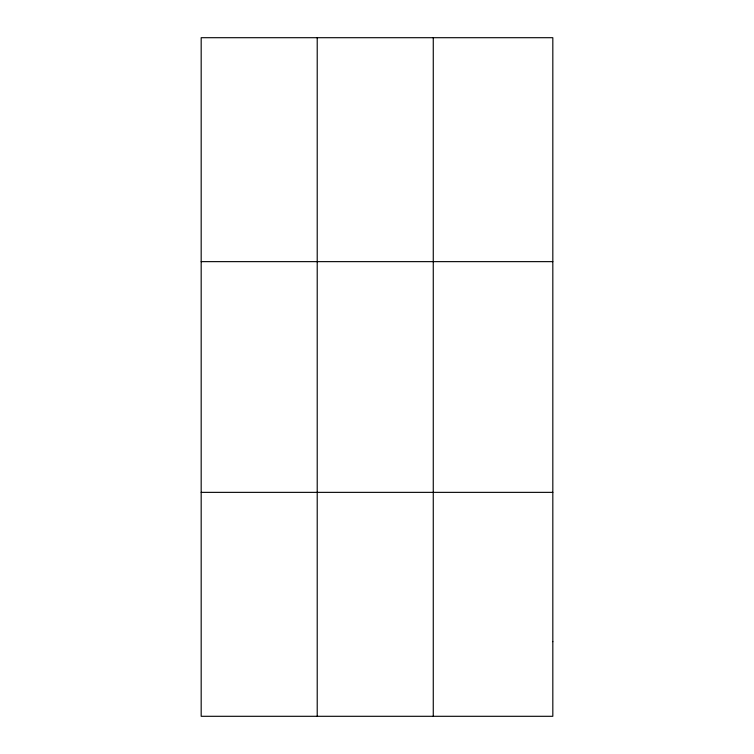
<?xml version="1.0" encoding="UTF-8"?>
<svg xmlns="http://www.w3.org/2000/svg" width="754" height="754" viewBox="0 0 754 754"><rect width="100%" height="100%" fill="white"/><g stroke="black" fill="none" stroke-linecap="round" stroke-linejoin="round"><path stroke-width="1.13" d="M317.217 37.7L317.217 716.3M433.267 37.7L433.267 716.3M201.177 261.638L552.823 261.638M201.177 492.362L552.823 492.362M552.823 641.654L552.823 716.3L201.177 716.3L201.177 37.7L552.823 37.7L552.823 641.654"/></g></svg>
